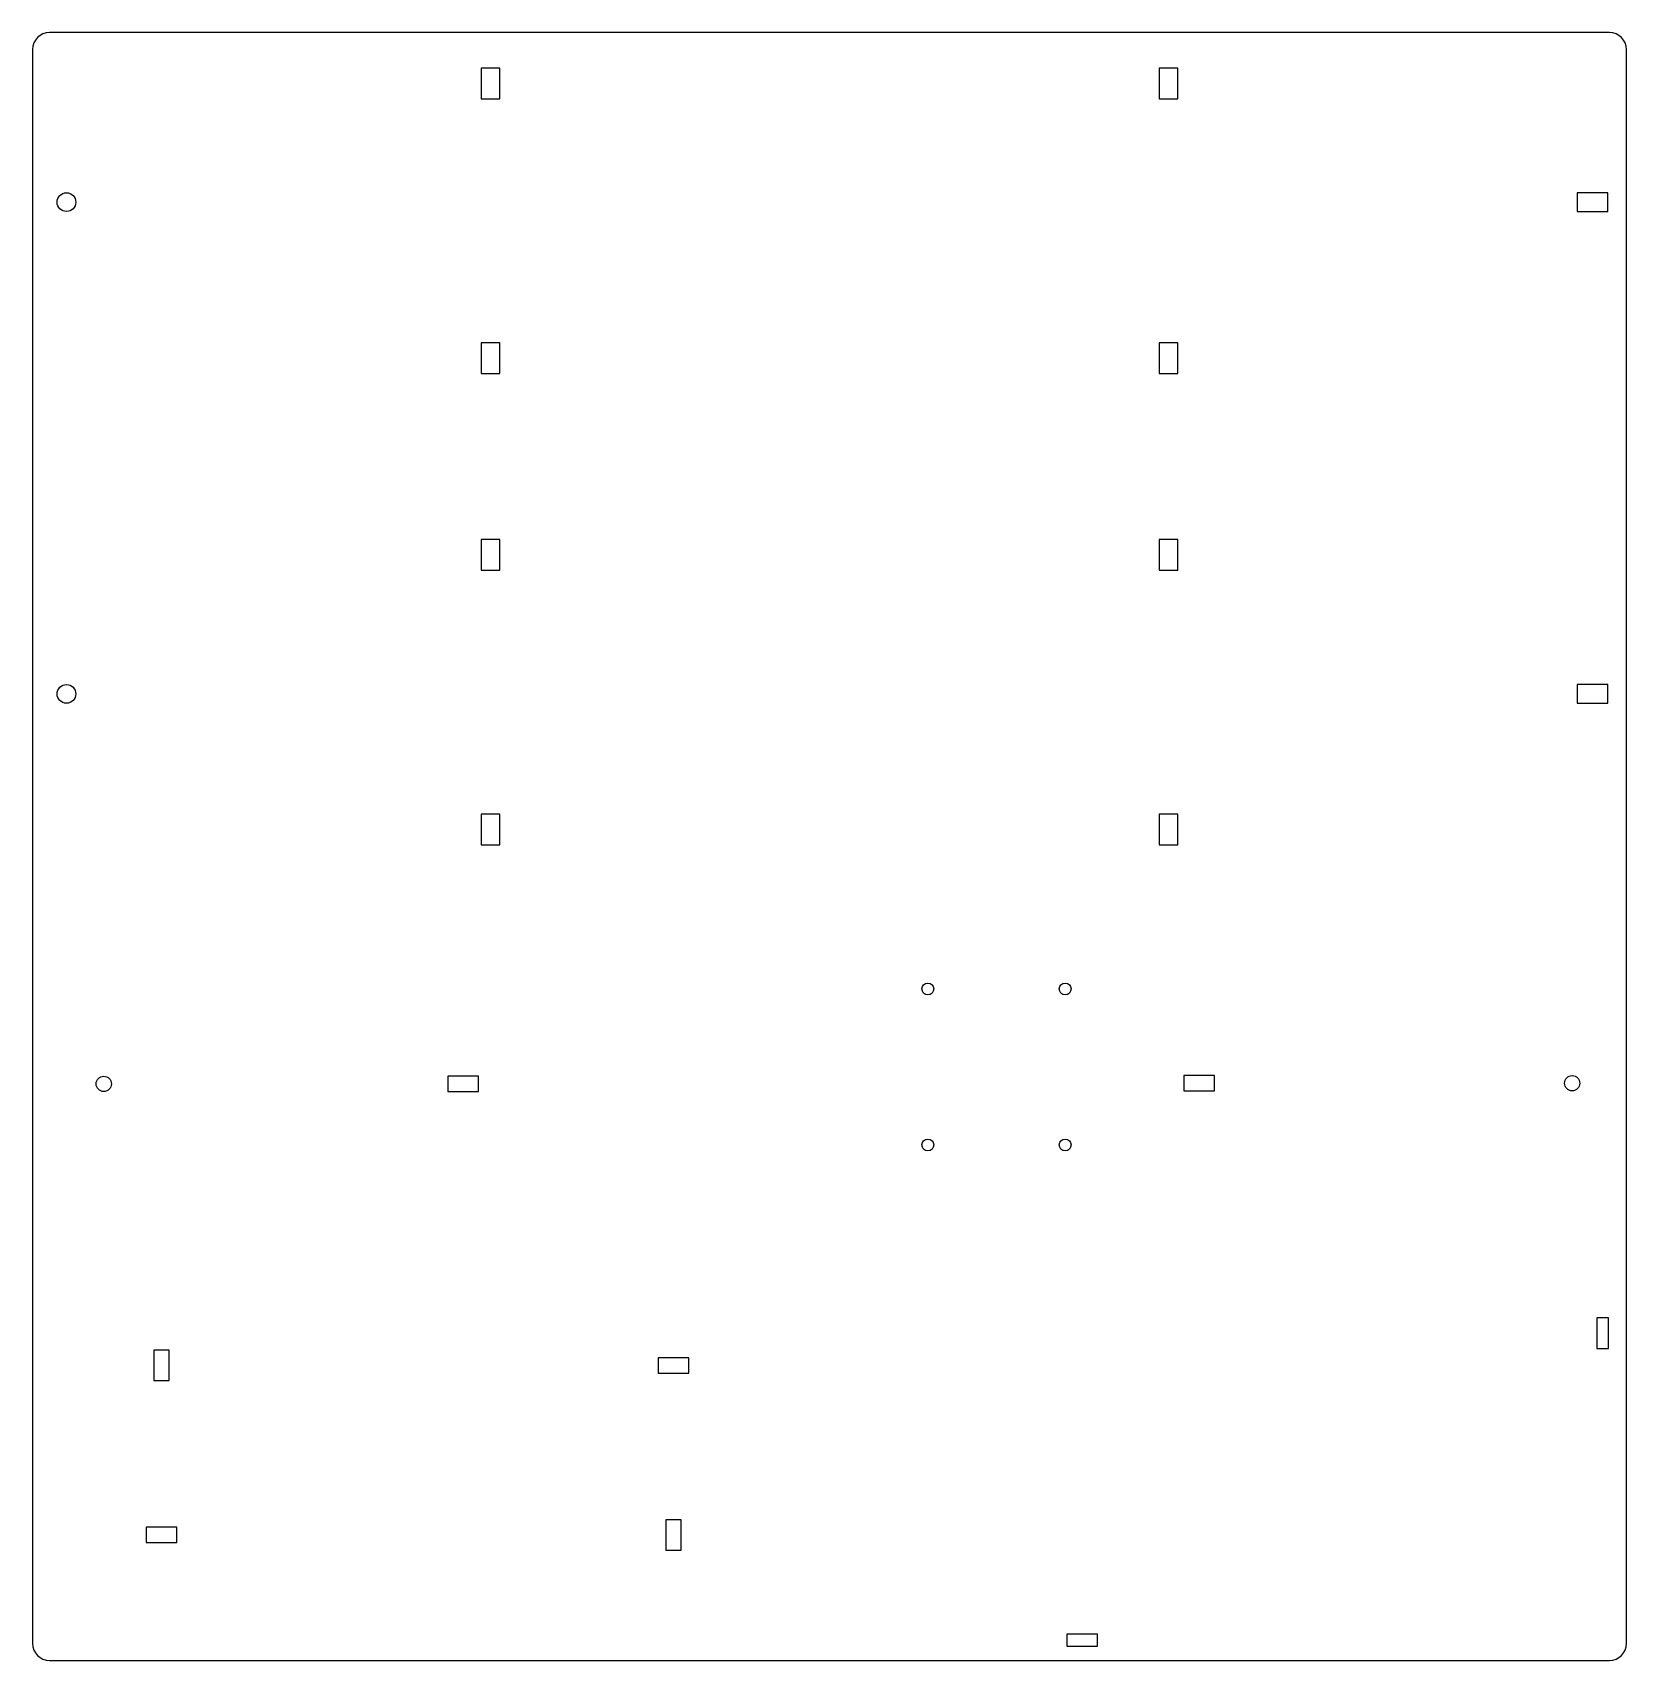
# Model space of a CAD drawing. Header units: millimetres. Extents: x -235 to 235, y -240 to 240.
import ezdxf

# ---------------------------------------------------------------- set-up
doc = ezdxf.new("R2010")
doc.units = ezdxf.units.MM

msp = doc.modelspace()

# ---------------------------------------------------------------- linework, layer by layer
at = {"color": 7, "linetype": 'Continuous', "lineweight": 25}
for p, q in [((230, 240), (-230, 240)), ((-235, 235), (-235, -235)), ((235, -235), (235, 235)), ((-102.75, 229.5), (-102.75, 220.5)), ((-97.25, 229.5), (-102.75, 229.5)), ((-97.25, 220.5), (-97.25, 229.5)), ((97.25, 229.5), (97.25, 220.5)), ((102.75, 229.5), (97.25, 229.5)), ((102.75, 220.5), (102.75, 229.5)), ((-102.75, 220.5), (-97.25, 220.5)), ((97.25, 220.5), (102.75, 220.5)), ((220.5, 192.75), (220.5, 187.25)), ((229.5, 192.75), (220.5, 192.75)), ((229.5, 187.25), (229.5, 192.75)), ((220.5, 187.25), (229.5, 187.25)), ((-102.75, 148.5), (-102.75, 139.5)), ((-97.25, 148.5), (-102.75, 148.5)), ((-97.25, 139.5), (-97.25, 148.5)), ((102.75, 148.5), (97.25, 148.5)), ((97.25, 148.5), (97.25, 139.5)), ((102.75, 139.5), (102.75, 148.5)), ((-102.75, 139.5), (-97.25, 139.5)), ((97.25, 139.5), (102.75, 139.5)), ((-102.75, 90.5), (-102.75, 81.5)), ((-97.25, 90.5), (-102.75, 90.5)), ((-97.25, 81.5), (-97.25, 90.5)), ((102.75, 90.5), (97.25, 90.5)), ((97.25, 90.5), (97.25, 81.5)), ((102.75, 81.5), (102.75, 90.5)), ((-102.75, 81.5), (-97.25, 81.5)), ((97.25, 81.5), (102.75, 81.5)), ((220.5, 47.75), (220.5, 42.25)), ((229.5, 47.75), (220.5, 47.75)), ((229.5, 42.25), (229.5, 47.75)), ((220.5, 42.25), (229.5, 42.25)), ((-102.75, 9.5), (-102.75, 0.5)), ((-97.25, 9.5), (-102.75, 9.5)), ((-97.25, 0.5), (-97.25, 9.5)), ((102.75, 9.5), (97.25, 9.5)), ((97.25, 9.5), (97.25, 0.5)), ((102.75, 0.5), (102.75, 9.5)), ((-102.75, 0.5), (-97.25, 0.5)), ((97.25, 0.5), (102.75, 0.5)), ((-112.5, -67.75), (-112.5, -72.25)), ((-103.5, -67.75), (-112.5, -67.75)), ((-103.5, -72.25), (-103.5, -67.75)), ((104.5, -67.55), (104.5, -72.05)), ((113.5, -67.55), (104.5, -67.55)), ((113.5, -72.05), (113.5, -67.55)), ((-112.5, -72.25), (-103.5, -72.25)), ((104.5, -72.05), (113.5, -72.05)), ((226.25, -139), (226.25, -148)), ((229.75, -139), (226.25, -139)), ((229.75, -148), (229.75, -139)), ((-199.25, -148.5), (-199.25, -157.5)), ((-194.75, -148.5), (-199.25, -148.5)), ((-194.75, -157.5), (-194.75, -148.5)), ((226.25, -148), (229.75, -148)), ((-50.5, -150.75), (-50.5, -155.25)), ((-41.5, -150.75), (-50.5, -150.75)), ((-41.5, -155.25), (-41.5, -150.75)), ((-199.25, -157.5), (-194.75, -157.5)), ((-50.5, -155.25), (-41.5, -155.25)), ((-201.5, -200.75), (-201.5, -205.25)), ((-192.5, -200.75), (-201.5, -200.75)), ((-192.5, -205.25), (-192.5, -200.75)), ((-48.25, -198.5), (-48.25, -207.5)), ((-43.75, -198.5), (-48.25, -198.5)), ((-43.75, -207.5), (-43.75, -198.5)), ((-201.5, -205.25), (-192.5, -205.25)), ((-48.25, -207.5), (-43.75, -207.5)), ((70, -232.25), (70, -235.75)), ((79, -232.25), (70, -232.25)), ((79, -235.75), (79, -232.25)), ((-230, -240), (230, -240)), ((70, -235.75), (79, -235.75))]:
    msp.add_line(p, q, dxfattribs=at)
for centre, radius in [((-225, 190), 2.75), ((-225, 45), 2.75), ((29, -42), 1.75), ((69.5, -42), 1.75), ((-214, -70), 2.25), ((219, -69.8), 2.25), ((29, -88), 1.75), ((69.5, -88), 1.75)]:
    msp.add_circle(centre, radius, dxfattribs=at)
for centre, start, end in [((230, 235), 0, 90), ((-230, 235), 90, 180), ((-230, -235), 180, 270), ((230, -235), 270, 0)]:
    msp.add_arc(centre, 5, start, end, dxfattribs=at)

doc.saveas('drawing.dxf')
